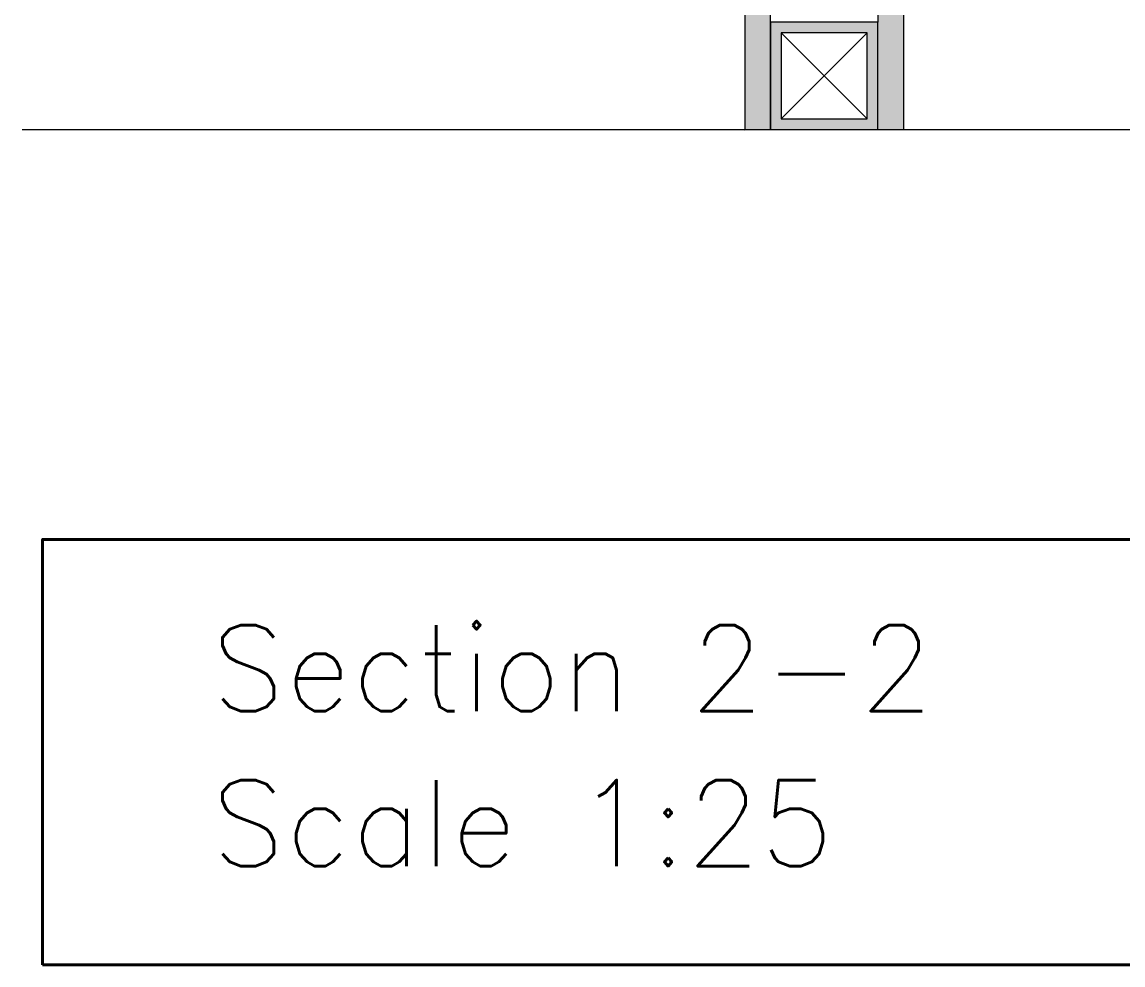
# Model space of a CAD drawing. Header units: inches. Extents: x 4017 to 5703, y -944 to 2840.
# Drawn here: x 4569.9 to 4621.1, y 1545.4 to 1589.3 of the extents above; entities that cross this region are included whole.
import ezdxf

# ---------------------------------------------------------------- set-up
doc = ezdxf.new("R2010")
doc.units = ezdxf.units.IN
doc.header["$MEASUREMENT"] = 0
doc.layers.add('1 - optional structure A-VIEW-35', color=64, linetype='Continuous', lineweight=9)
doc.layers.add('1 - plaster', color=1, linetype='Continuous', lineweight=9)
doc.layers.add('A-dim-work', color=8, linetype='Continuous')
doc.styles.add('ENGLISH', font='romans.shx', dxfattribs={"height": 2})

# ---------------------------------------------------------------- blocks, each defined once
blk = doc.blocks.new('ef')
at = {"layer": '1 - optional structure A-VIEW-35'}
h = blk.add_hatch(color=256, dxfattribs=at)
h.dxf.hatch_style = 1
h.paths.add_polyline_path([(-5.7, 4.524), (-5.7, 0.524), (-1.7, 0.524), (-1.7, 4.524)])
h.paths.add_polyline_path([(-1.2, 5.024), (-1.2, 0.024), (-6.2, 0.024), (-6.2, 5.024)])
at = {"layer": '1 - plaster', "true_color": 0xe0a352}
for points in [[(0, 257.002), (-1.2, 257.002), (-1.2, 0.024), (0, 0)], [(-6.2, 251.802), (-7.4, 251.802), (-7.4, 0.024), (-6.2, 0.024)]]:
    blk.add_hatch(color=33, dxfattribs=at).paths.add_polyline_path(points)
at = {"layer": '1 - optional structure A-VIEW-35'}
for points in [[(-1.2, 5.024), (-1.2, 0.024), (-6.2, 0.024), (-6.2, 5.024)], [(-1.7, 4.524), (-1.7, 0.524), (-5.7, 0.524), (-5.7, 4.524)], [(-1.7, 4.524), (-1.7, 0.524), (-5.7, 0.524), (-5.7, 4.524)]]:
    blk.add_lwpolyline(points, close=True, dxfattribs=at)
for points in [[(-1.7, 0.524), (-5.7, 4.524)], [(-5.7, 0.524), (-1.7, 4.524)]]:
    blk.add_lwpolyline(points, dxfattribs=at)
at = {"layer": '1 - plaster'}
for points in [[(0, 0), (-1.2, 0.024), (-1.2, 257.002), (0, 257.002), (0, 0)], [(-6.2, 0.024), (-7.4, 0.024), (-7.4, 251.802), (-6.2, 251.802), (-6.2, 5.023)]]:
    blk.add_lwpolyline(points, dxfattribs=at)

msp = doc.modelspace()

# ---------------------------------------------------------------- linework, layer by layer
at = {"layer": '1 - plaster'}
msp.add_lwpolyline([(4940.558, 1584.295), (4569.889, 1584.295)], dxfattribs=at)
at = {"layer": 'A-dim-work', "color": 6, "lineweight": 40, "ltscale": 20}
msp.add_lwpolyline([(4570.846, 1545.43), (4647.602, 1545.43), (4647.602, 1565.234), (4570.846, 1565.234)], close=True, dxfattribs=at)

# ---------------------------------------------------------------- block references
at = {"layer": '1 - plaster', "color": 33, "true_color": 0xe0a352, "xscale": -1}
msp.add_blockref('ef', (4603.523, 1584.294), dxfattribs=at)

# ---------------------------------------------------------------- texts
at = {"layer": 'A-dim-work', "color": 6, "lineweight": 40, "ltscale": 20, "char_height": 4, "attachment_point": 1, "style": 'ENGLISH'}
for s, insert in [('Section 2-2', (4578.701, 1561.247)), ('Scale 1:25', (4578.701, 1554.034))]:
    msp.add_mtext_dynamic_manual_height_columns(s, width=90.61171, gutter_width=1, heights=[0], dxfattribs=dict(at, insert=insert))

doc.saveas('drawing.dxf')
